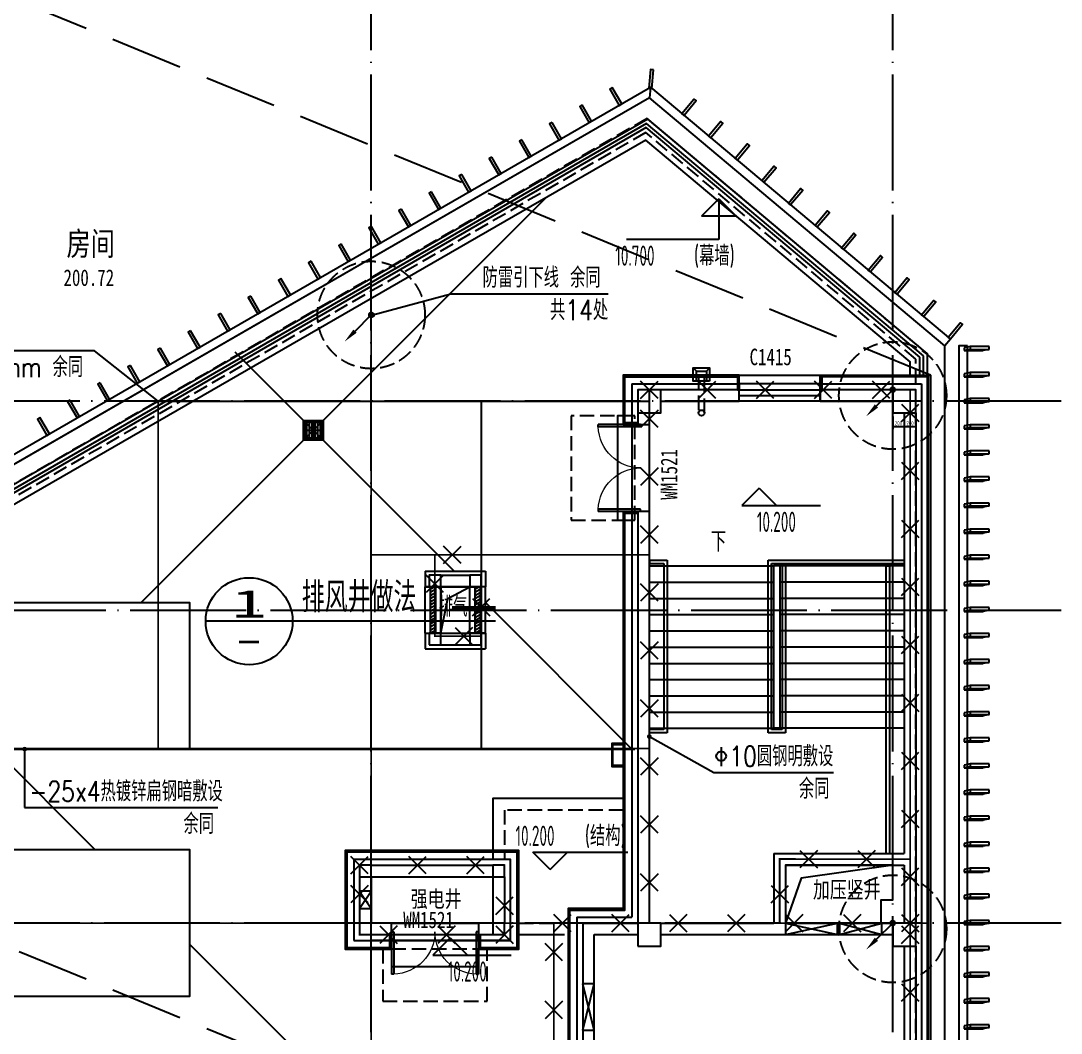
# Model space of a CAD drawing. Extents: x -228436 to 663611, y -207485 to 163917.
# Drawn here: x 505747 to 523704, y 131900 to 149364 of the extents above; entities that cross this region are included whole.
import ezdxf
from ezdxf.enums import TextEntityAlignment as Align

# ---------------------------------------------------------------- set-up
doc = ezdxf.new("R2010")
doc.units = 0
doc.header["$LTSCALE"] = 1000
for name, pattern in [('DASH', [0.35, 0.25, -0.1]), ('X-104 13#平面$0$DASH', [0.35, 0.25, -0.1]), ('X-104 13#平面$0$DOTE', [2.42, 2, -0.2, 0.02, -0.2])]:
    doc.linetypes.add(name, pattern=pattern)
doc.layers.get('0').update_dxf_attribs({"linetype": 'CONTINUOUS'})
doc.layers.get('Defpoints').update_dxf_attribs({"linetype": 'CONTINUOUS'})
for name, color, linetype in [('104 13#平面$0$6007--X-2#3#$0$STAIR', 5, 'CONTINUOUS'), ('13#楼幕墙$0$A-C_玻璃幕墙', 8, 'CONTINUOUS'), ('13#楼幕墙$0$D-铝板', 8, 'CONTINUOUS'), ('LIGHTNING_DIM', 80, 'CONTINUOUS'), ('LWIRE', 80, 'CONTINUOUS'), ('TEL_LEAD', 3, 'CONTINUOUS'), ('WIRE-避雷', 130, 'CONTINUOUS'), ('X-104 13#平面$0$00-基础条件', 4, 'CONTINUOUS'), ('X-104 13#平面$0$01-标注_尺寸', 8, 'CONTINUOUS'), ('X-104 13#平面$0$01-标注_标高', 8, 'CONTINUOUS'), ('X-104 13#平面$0$01-标注_符号', 8, 'CONTINUOUS'), ('X-104 13#平面$0$02-TEXT_房间', 9, 'CONTINUOUS'), ('X-104 13#平面$0$02-TEXT_标注', 8, 'CONTINUOUS'), ('X-104 13#平面$0$02-TEXT_门窗', 8, 'CONTINUOUS'), ('X-104 13#平面$0$A-C_窗', 8, 'CONTINUOUS'), ('X-104 13#平面$0$A-C_门', 8, 'CONTINUOUS'), ('X-104 13#平面$0$A-E_栏杆', 8, 'CONTINUOUS'), ('X-104 13#平面$0$A-E_电梯', 8, 'CONTINUOUS'), ('X-104 13#平面$0$A-O_分水线', 8, 'CONTINUOUS'), ('X-104 13#平面$0$A-O_屋面', 8, 'CONTINUOUS'), ('X-104 13#平面$0$A-SUR_保温', 8, 'CONTINUOUS'), ('X-104 13#平面$0$A-TECH_暖通', 6, 'CONTINUOUS'), ('X-104 13#平面$0$A-TECH_电气', 240, 'CONTINUOUS'), ('X-104 13#平面$0$A-TECH_结构', 8, 'CONTINUOUS'), ('X-104 13#平面$0$A_AXIS-轴线', 8, 'X-104 13#平面$0$DOTE'), ('X-104 13#平面$0$A_STR-砌块墙', 7, 'CONTINUOUS'), ('X-104 13#平面$0$A_STR-砼柱', 7, 'CONTINUOUS'), ('X-104 13#平面$0$DIM_SYMB', 3, 'CONTINUOUS'), ('X-104 13#平面$0$DUCT-加压送风管端线', 2, 'CONTINUOUS'), ('X-104 13#平面$0$EH_石材', 8, 'CONTINUOUS'), ('X-104 13#平面$0$X-104 13#平面$0$A-TECH_结构', 21, 'CONTINUOUS'), ('X-104 13#平面$0$图例', 7, 'CONTINUOUS')]:
    doc.layers.add(name, color=color, linetype=linetype)
doc.layers.add('X-104 13#平面$0$04-不打印_辅助线', color=8, linetype='CONTINUOUS', plot=False)
doc.layers.add('X-104 13#平面$0$04-不打印_面积', color=5, linetype='CONTINUOUS', plot=False)
doc.styles.add('_TEL_DIM', font='ROMANS2', dxfattribs={"width": 0.8, "height": 3.5, "bigfont": 'HZDF2'})
doc.styles.get("Standard").update_dxf_attribs({"font": 'GBENOR', "bigfont": 'GBCBIG'})
doc.styles.add('X-104 13#平面$0$_TCH_DIM', font='ros1.shx', dxfattribs={"width": 0.8, "bigfont": 'jd.shx'})
doc.styles.add('X-104 13#平面$0$_TCH_DIM_T3', font='ros1.shx', dxfattribs={"width": 0.8, "bigfont": 'jd.shx'})
doc.styles.add('X-104 13#平面$0$_TCH_LABEL', font='STXIHEI.TTF', dxfattribs={"width": 0.75})
doc.styles.add('X-104 13#平面$0$_TCH_SPACE', font='STXIHEI.TTF', dxfattribs={"width": 0.75, "height": 5})
doc.styles.add('X-104 13#平面$0$_TCH_WINDOW', font='STXIHEI.TTF', dxfattribs={"width": 0.75, "height": 3.5})
doc.styles.add('X-104 13#平面$0$Standard', font='ros1.shx', dxfattribs={"width": 0.75, "bigfont": 'jd.shx'})
doc.dimstyles.new('X-104 13#平面$0$_TCH_ARCH&&20', dxfattribs={"dimtxt": 70, "dimasz": 20, "dimexe": 50, "dimexo": 60, "dimgap": 20, "dimtad": 1, "dimdec": 0, "dimzin": 0, "dimdsep": 46, "dimtxsty": 'X-104 13#平面$0$_TCH_DIM_T3', "dimblk": 'X-104 13#平面$0$_ArchTick', "dimcen": 0.09, "dimclrt": 7, "dimazin": 2, "dimtfac": 1, "dimtdec": 0, "dimtix": 1, "dimtmove": 2, "dimatfit": 3, "dimfxl": 0, "dimtolj": 1, "dimtzin": 0, "dimarcsym": 0})

# ---------------------------------------------------------------- blocks, each defined once
blk = doc.blocks.new('X-104 13#平面$0$zzzzx')
at = {"layer": 'X-104 13#平面$0$A_AXIS-轴线', "linetype": 'X-104 13#平面$0$DOTE'}
for p, q in [((48500, -7401), (48500, 28620.3)), ((57500, -7401), (57500, 28620.3)), ((60408.4, 18000), (-2925, 18000)), ((60408.4, 9000), (-2925, 9000))]:
    blk.add_line(p, q, dxfattribs=at)
blk = doc.blocks.new('13#楼幕墙$0$llllei')
for p, q in [((325, 50), (0, 50)), ((0, 50), (0, 0)), ((0, 0), (325, 0)), ((325, 0), (325, 50))]:
    blk.add_line(p, q)
for points in [[(0, 50), (-105, 29)], [(-105, 29), (-105, -21)], [(0, 0), (-105, -21)], [(325, 0), (220, -21)], [(-105, -21), (220, -21)]]:
    blk.add_lwpolyline(points)
blk = doc.blocks.new('13#楼幕墙$0$eeeessew')
blk.add_lwpolyline([(50, 0), (0, 0), (0, 325), (50, 325)], close=True)
blk = doc.blocks.new('13#楼幕墙$0$ccdididi')
blk.add_lwpolyline([(50, 325), (0, 325), (0, 0), (50, 0)], close=True)
blk = doc.blocks.new('13#楼幕墙')
at = {"layer": '13#楼幕墙$0$A-C_玻璃幕墙'}
for p, q in [((53305, 148035), (37800, 139100)), ((58400, 143760), (53305, 148035)), ((58400, 123700), (58400, 143760))]:
    blk.add_line(p, q, dxfattribs=at)
at = {"layer": '13#楼幕墙$0$D-铝板'}
for points in [[(37725, 139230), (53321, 148217), (53305, 148035), (37800, 139100)], [(58790, 143760), (58640, 143760), (58640, 123600), (58790, 123450), (58790, 143760)]]:
    blk.add_lwpolyline(points, close=True, dxfattribs=at)
blk.add_lwpolyline([(53321, 148217), (58496, 143875), (58400, 143760), (53305, 148035)], dxfattribs=at)
for name, p, rotation in [('13#楼幕墙$0$ccdididi', (53294, 148200), 354.9766865497638), ('13#楼幕墙$0$ccdididi', (52780, 147905), 29.95337307636523), ('13#楼幕墙$0$eeeessew', (53861, 147764), 320.000000000001), ('13#楼幕墙$0$ccdididi', (52260, 147606), 29.95337307636523), ('13#楼幕墙$0$ccdididi', (51740, 147306), 29.95337307636523), ('13#楼幕墙$0$eeeessew', (54321, 147378), 320.000000000001), ('13#楼幕墙$0$ccdididi', (51220, 147007), 29.95337307636523), ('13#楼幕墙$0$eeeessew', (54781, 146993), 320.000000000001), ('13#楼幕墙$0$ccdididi', (50700, 146707), 29.95337307636523), ('13#楼幕墙$0$ccdididi', (50180, 146407), 29.95337307636523), ('13#楼幕墙$0$eeeessew', (55240, 146607), 320.000000000001), ('13#楼幕墙$0$ccdididi', (49660, 146108), 29.95337307636523), ('13#楼幕墙$0$eeeessew', (55700, 146221), 320.000000000001), ('13#楼幕墙$0$ccdididi', (49141, 145808), 29.95337307636523), ('13#楼幕墙$0$eeeessew', (56160, 145836), 320.000000000001), ('13#楼幕墙$0$ccdididi', (48621, 145509), 29.95337307636523), ('13#楼幕墙$0$eeeessew', (56619, 145450), 320.000000000001), ('13#楼幕墙$0$ccdididi', (48101, 145209), 29.95337307636523), ('13#楼幕墙$0$eeeessew', (57079, 145064), 320.000000000001), ('13#楼幕墙$0$ccdididi', (47581, 144910), 29.95337307636523), ('13#楼幕墙$0$ccdididi', (47061, 144610), 29.95337307636523), ('13#楼幕墙$0$eeeessew', (57538, 144679), 320.000000000001), ('13#楼幕墙$0$ccdididi', (46541, 144310), 29.95337307636523), ('13#楼幕墙$0$eeeessew', (57998, 144293), 320.000000000001), ('13#楼幕墙$0$ccdididi', (46021, 144011), 29.95337307636523), ('13#楼幕墙$0$ccdididi', (45502, 143711), 29.95337307636523), ('13#楼幕墙$0$eeeessew', (58458, 143907), 320.000000000001), ('13#楼幕墙$0$ccdididi', (44982, 143412), 29.95337307636523), ('13#楼幕墙$0$ccdididi', (44462, 143112), 29.95337307636523), ('13#楼幕墙$0$ccdididi', (43942, 142813), 29.95337307636523), ('13#楼幕墙$0$ccdididi', (43422, 142513), 29.95337307636523), ('13#楼幕墙$0$ccdididi', (42902, 142213), 29.95337307636523)]:
    blk.add_blockref(name, p, dxfattribs=dict(at, rotation=rotation))
for p in [(58840, 143696), (58840, 143246), (58840, 142796), (58840, 142346), (58840, 141896), (58840, 141446), (58840, 140996), (58840, 140546), (58840, 140096), (58840, 139646), (58840, 139196), (58840, 138746), (58840, 138296), (58840, 137846), (58840, 137396), (58840, 136946), (58840, 136496), (58840, 136046), (58840, 135596), (58840, 135146), (58840, 134696), (58840, 134246), (58840, 133796), (58840, 133346), (58840, 132896), (58840, 132446), (58840, 131996)]:
    blk.add_blockref('13#楼幕墙$0$llllei', p, dxfattribs=at)
blk = doc.blocks.new('X-104 13#平面$0$ys')
blk.add_line((39870, 7500), (47550, 7500))
for points in [[(39025, 10025), (46006, 17006)], [(44430, 10570), (40654, 14346)], [(47500, 7500), (44970, 10030)], [(38235, 5765), (36500, 7500)], [(46400, -2400), (39870, 4130)]]:
    blk.add_lwpolyline(points)
blk = doc.blocks.new('X-104 13#平面$0$jtkjuyriuy')
h = blk.add_hatch()
h.set_pattern_fill('ANSI31', color=8, scale=30, angle=45)
h.set_pattern_definition([(90, (0, 0), (-47.625, 1e-14), [])])
h.paths.add_polyline_path([(-138, 138), (138, 138), (138, -138), (-138, -138)])
for points in [[(-168, 168), (168, 168), (168, -168), (-168, -168)], [(-138, 138), (138, 138), (138, -138), (-138, -138)]]:
    blk.add_lwpolyline(points, close=True)
at = {"layer": 'X-104 13#平面$0$04-不打印_辅助线'}
for p, q in [((-168, 0), (168, 0)), ((0, 168), (0, -168))]:
    blk.add_line(p, q, dxfattribs=at)
blk = doc.blocks.new('X-104 13#平面$0$A$C6C68079C')
at = {"layer": 'X-104 13#平面$0$图例'}
for p, q in [((91, 87), (145, 141)), ((91, -87), (145, -137))]:
    blk.add_line(p, q, dxfattribs=at)
for points in [[(-80, -137), (-80, 141), (145, 141), (145, -137)], [(-80, -87), (-80, 87), (91, 87), (91, -87)]]:
    blk.add_lwpolyline(points, close=True, dxfattribs=at)
blk = doc.blocks.new('X-104 13#平面$0$A$C45D52E12')
at = {"layer": 'X-104 13#平面$0$X-104 13#平面$0$A-TECH_结构'}
blk.add_lwpolyline([(58300, -18800), (58300, 820), (53473, 4870), (38300, -3873), (38300, -8100), (12610, -8100), (4602, -2800), (-400, -2800), (-400, -20400), (22000, -20400), (22000, -18800)], close=True, dxfattribs=at)
blk = doc.blocks.new('*U99')
blk.add_lwpolyline([(200, 0), (200, 900), (0, 900), (0, 0), (200, 0), (0, 900), (0, 0), (200, 900)])
blk = doc.blocks.new('*U100')
blk.add_lwpolyline([(200, 0), (200, 730), (0, 730), (0, 0), (200, 0), (0, 730), (0, 0), (200, 730)])
blk = doc.blocks.new('*U97')
blk.add_lwpolyline([(200, 0), (200, 800), (0, 800), (0, 0), (200, 0), (0, 800), (0, 0), (200, 800)])
blk = doc.blocks.new('*U110')
blk.add_lwpolyline([(300, 0), (300, 200), (0, 200), (0, 0), (300, 0), (0, 200), (0, 0), (300, 200)])
blk = doc.blocks.new('X-104 13#平面$0$ccc000')
at = {"layer": 'X-104 13#平面$0$A-TECH_电气', "rotation": 270}
blk.add_blockref('*U110', (48500, 134350), dxfattribs=at)
blk = doc.blocks.new('X-104 13#平面$0$$DorLib2D$00000002')
for p, q in [((-0.5, 0), (-0.5, 0.4875)), ((-0.475, 0.4875), (-0.5, 0.4875)), ((-0.475, 0), (-0.475, 0.4875)), ((0.475, 0), (0.475, 0.4875)), ((0.475, 0.4875), (0.5, 0.4875)), ((0.5, 0), (0.5, 0.4875)), ((-0.5, 0), (-0.475, 0)), ((0.5, 0), (0.475, 0))]:
    blk.add_line(p, q)
at = {"lineweight": 13}
for centre, start, end in [((-0.4875, 0), 0, 88.53072), ((0.4875, 0), 91.46928, 180)]:
    blk.add_arc(centre, 0.4875, start, end, dxfattribs=at)
blk = doc.blocks.new('_FZHK')
blk.add_lwpolyline([(-0.5, -0.5), (0.5, -0.5), (0.5, 0.5), (-0.5, 0.5)], close=True)
blk = doc.blocks.new('X-104 13#平面$0$$TCHSYS$WIN2D')
for p, q in [((-0.5, 0.5), (0.5, 0.5)), ((-0.5, 0.5), (-0.5, -0.5)), ((0.5, 0.5), (0.5, -0.5)), ((0.5, 0.167), (-0.5, 0.167)), ((0.5, -0.167), (-0.5, -0.167)), ((-0.5, -0.5), (0.5, -0.5))]:
    blk.add_line(p, q)
blk = doc.blocks.new('X-104 13#平面$0$$WINLIB2D$00000039')
at = {"color": 0}
for points in [[(-0.5, 0.5), (-0.5, -0.5)], [(0.5, 0.5), (-0.5, 0.5)], [(0.5, -0.5), (0.5, 0.5)], [(-0.5, 0.167), (0.5, 0.167)], [(-0.452, -0.167), (-0.5, 0.084)], [(-0.384, -0.167), (-0.448, 0.167)], [(-0.316, -0.167), (-0.38, 0.167)], [(-0.248, -0.167), (-0.312, 0.167)], [(-0.18, -0.167), (-0.244, 0.167)], [(-0.112, -0.167), (-0.176, 0.167)], [(-0.044, -0.167), (-0.108, 0.167)], [(0.024, -0.167), (-0.04, 0.167)], [(0.092, -0.167), (0.028, 0.167)], [(0.16, -0.167), (0.096, 0.167)], [(0.228, -0.167), (0.164, 0.167)], [(0.296, -0.167), (0.232, 0.167)], [(0.364, -0.167), (0.3, 0.167)], [(0.432, -0.167), (0.368, 0.167)], [(0.5, -0.167), (0.436, 0.167)], [(-0.5, -0.167), (0.5, -0.167)], [(0.5, -0.5), (-0.5, -0.5)]]:
    blk.add_lwpolyline(points, dxfattribs=at)
blk = doc.blocks.new('X-104 13#平面$0$_ArchTick')
at = {"color": 0, "linetype": 'ByBlock', "const_width": 0.4}
blk.add_lwpolyline([(-0.5, -0.5), (0.5, 0.5)], dxfattribs=at)
blk = doc.blocks.new('*D742')
at = {"layer": 'Defpoints', "color": 0}
for p in [(57500, 142600), (57700, 142600), (57700, 142367)]:
    blk.add_point(p, dxfattribs=at)
at = {"layer": 'X-104 13#平面$0$01-标注_尺寸', "color": 0, "lineweight": -2}
for p, q in [((57500, 142540), (57500, 142317)), ((57700, 142540), (57700, 142317)), ((57500, 142367), (57700, 142367))]:
    blk.add_line(p, q, dxfattribs=at)
at = {"layer": 'X-104 13#平面$0$01-标注_尺寸', "color": 0, "lineweight": -2, "xscale": 20, "yscale": 20, "zscale": 20, "rotation": 180}
blk.add_blockref('X-104 13#平面$0$_ArchTick', (57500, 142367), dxfattribs=at)
at = {"layer": 'X-104 13#平面$0$01-标注_尺寸', "color": 0, "lineweight": -2, "xscale": 20, "yscale": 20, "zscale": 20}
blk.add_blockref('X-104 13#平面$0$_ArchTick', (57700, 142367), dxfattribs=at)
at = {"layer": 'X-104 13#平面$0$01-标注_尺寸', "color": 7, "insert": (57600, 142422), "char_height": 70, "attachment_point": 5, "style": 'X-104 13#平面$0$_TCH_DIM_T3'}
blk.add_mtext('\\A1;200', dxfattribs=at)
blk = doc.blocks.new('*D743')
at = {"layer": 'Defpoints', "color": 0}
for p in [(57700, 142600), (57900, 142600), (57900, 142367)]:
    blk.add_point(p, dxfattribs=at)
at = {"layer": 'X-104 13#平面$0$01-标注_尺寸', "color": 0, "lineweight": -2}
for p, q in [((57700, 142540), (57700, 142317)), ((57900, 142540), (57900, 142317)), ((57700, 142367), (57900, 142367))]:
    blk.add_line(p, q, dxfattribs=at)
at = {"layer": 'X-104 13#平面$0$01-标注_尺寸', "color": 0, "lineweight": -2, "xscale": 20, "yscale": 20, "zscale": 20, "rotation": 180}
blk.add_blockref('X-104 13#平面$0$_ArchTick', (57700, 142367), dxfattribs=at)
at = {"layer": 'X-104 13#平面$0$01-标注_尺寸', "color": 0, "lineweight": -2, "xscale": 20, "yscale": 20, "zscale": 20}
blk.add_blockref('X-104 13#平面$0$_ArchTick', (57900, 142367), dxfattribs=at)
at = {"layer": 'X-104 13#平面$0$01-标注_尺寸', "color": 7, "insert": (57800, 142422), "char_height": 70, "attachment_point": 5, "style": 'X-104 13#平面$0$_TCH_DIM_T3'}
blk.add_mtext('\\A1;200', dxfattribs=at)
blk = doc.blocks.new('$TelecSys$00000009')
for p, q in [((-0.5, 0.5), (0.5, -0.5)), ((0.5, 0.5), (-0.5, -0.5))]:
    blk.add_line(p, q)
blk = doc.blocks.new('$TelecSys$00000080')
for p, q in [((-0.7, -0.7), (0, 0)), ((0.104, 0.104), (0.104, 0.104)), ((-0.104, -0.104), (-0.104, -0.104))]:
    blk.add_line(p, q)
at = {"const_width": 0.142}
blk.add_lwpolyline([(0.071, 0, 1), (-0.071, 0, 1)], format="xyb", close=True, dxfattribs=at)
blk.add_solid([(-0.63, -0.77), (-0.77, -0.63), (-1.15, -1.15)])
at = {"width": 0.8, "flags": 9}
blk.add_attdef('A', (0, 0), '', height=0.00002, rotation=180, dxfattribs=at)
blk = doc.blocks.new('X-104 13#平面')
at = {"layer": 'X-104 13#平面$0$00-基础条件'}
for points in [[(41200, 139325), (41200, 136800), (45370, 136800), (45370, 139325), (41200, 139325)], [(41200, 135065), (41200, 132540), (45370, 132540), (45370, 135065), (41200, 135065)]]:
    blk.add_lwpolyline(points, dxfattribs=at)
at = {"layer": 'X-104 13#平面$0$01-标注_标高'}
for p, q in [((54498.6, 146292.7), (54198.6, 145992.7)), ((54498.6, 146292.7), (54798.6, 145992.7)), ((54498.6, 146292.7), (54498.6, 145592.7)), ((54798.6, 145992.7), (54198.6, 145992.7)), ((54498.6, 145592.7), (52907.3, 145592.7)), ((55196.3, 141301.4), (54896.3, 141001.4)), ((55196.3, 141301.4), (55496.3, 141001.4)), ((54896.3, 141001.4), (56252.9, 141001.4)), ((51588.3, 134724.9), (51288.3, 135024.9)), ((51288.3, 135024.9), (52927.4, 135024.9)), ((51588.3, 134724.9), (51888.3, 135024.9)), ((49860.6, 133544), (49560.6, 133244)), ((49860.6, 133544), (50160.6, 133244)), ((49560.6, 133244), (50917.2, 133244))]:
    blk.add_line(p, q, dxfattribs=at)
at = {"layer": 'X-104 13#平面$0$01-标注_符号'}
for p, q in [((47142.6, 139007), (45642.6, 139007)), ((48704.6, 139007), (47142.6, 139007)), ((50645.6, 139007), (48704.6, 139007))]:
    blk.add_line(p, q, dxfattribs=at)
at = {"layer": 'X-104 13#平面$0$01-标注_符号', "const_width": 75}
blk.add_lwpolyline([(50645.6, 139232), (49895.6, 139232)], dxfattribs=at)
at = {"layer": 'X-104 13#平面$0$01-标注_符号'}
blk.add_circle((46392.6, 139007), 750, dxfattribs=at)
at = {"layer": 'X-104 13#平面$0$02-TEXT_标注', "linetype": 'X-104 13#平面$0$DASH', "ltscale": 5}
for points in [[(58150, 143250), (34158.2, 153097.4)], [(58150, 126850), (34158.2, 136697.4)]]:
    blk.add_lwpolyline(points, dxfattribs=at)
at = {"layer": 'X-104 13#平面$0$04-不打印_面积', "color": 1}
blk.add_lwpolyline([(48500, 134900), (50900, 134900), (50900, 133500), (48500, 133500)], close=True, dxfattribs=at)
at = {"layer": 'X-104 13#平面$0$A-C_门'}
for p, q in [((53000, 142400), (53000, 140900)), ((48850, 133800), (50350, 133800)), ((48850, 133500), (50350, 133500))]:
    blk.add_line(p, q, dxfattribs=at)
at = {"layer": 'X-104 13#平面$0$A-E_栏杆'}
for p, q in [((53253.8, 147595), (38170, 138886.4)), ((53247.5, 147522.1), (38230, 138851.7)), ((57970, 143559.4), (53247.5, 147522.1)), ((58030, 143587.4), (53253.8, 147595)), ((57970, 143250), (57970, 143559.4)), ((58030, 143250), (58030, 143587.4)), ((57970, 143250), (58030, 143250)), ((53300, 140060), (53610, 140060)), ((53300, 140060), (53300, 140000)), ((53610, 140060), (53610, 137080)), ((55350, 137080), (55350, 140059.8)), ((55350, 140059.8), (57700, 140059.8)), ((57700, 140059.8), (57700, 139999.8)), ((53300, 140000), (53550, 140000)), ((53550, 140000), (53550, 137140)), ((55410, 137140), (55410, 139999.8)), ((55410, 139999.8), (57700, 139999.8)), ((55590, 139960), (55590, 137140)), ((55650, 139960), (55590, 139960)), ((55650, 139960), (55650, 137080)), ((57390, 135000), (57390, 139960)), ((57390, 139960), (57450, 139960)), ((57450, 135000), (57450, 139960)), ((53550, 137140), (53300, 137140)), ((53300, 137080), (53300, 137140)), ((53610, 137080), (53300, 137080)), ((55650, 137080), (55350, 137080)), ((55590, 137140), (55410, 137140)), ((57390, 135000), (57450, 135000))]:
    blk.add_line(p, q, dxfattribs=at)
at = {"layer": 'X-104 13#平面$0$A-E_电梯'}
for p, q in [((53300, 137160), (53300, 139960)), ((53300, 139960), (55450, 139960)), ((55550, 139960), (55450, 139960)), ((55450, 137160), (55450, 139960)), ((55550, 139960), (55550, 137160)), ((57700, 139960), (55550, 139960)), ((57700, 139960), (57700, 137160)), ((53300, 139680), (55450, 139680)), ((57700, 139680), (55550, 139680)), ((53300, 139400), (55450, 139400)), ((57700, 139400), (55550, 139400)), ((53300, 139120), (55450, 139120)), ((57700, 139120), (55550, 139120)), ((53300, 138840), (55450, 138840)), ((57700, 138840), (55550, 138840)), ((53300, 138560), (55450, 138560)), ((57700, 138560), (55550, 138560)), ((53300, 138280), (55450, 138280)), ((57700, 138280), (55550, 138280)), ((53300, 138000), (55450, 138000)), ((57700, 138000), (55550, 138000)), ((53300, 137720), (55450, 137720)), ((57700, 137720), (55550, 137720)), ((53300, 137440), (55450, 137440)), ((57700, 137440), (55550, 137440)), ((53300, 137160), (55450, 137160)), ((55550, 137160), (55450, 137160)), ((57700, 137160), (55550, 137160)), ((48850, 133500), (50350, 133500))]:
    blk.add_line(p, q, dxfattribs=at)
for points in [[(53050, 142550), (52750, 142550), (52750, 140750), (53050, 140750)], [(48850, 133350), (48850, 133050), (50350, 133050), (50350, 133350)]]:
    blk.add_lwpolyline(points, dxfattribs=at)
at = {"layer": 'X-104 13#平面$0$A-O_分水线', "linetype": 'X-104 13#平面$0$DASH'}
blk.add_lwpolyline([(54250, 142600), (54250, 143250), (54150, 143250), (54150, 142600)], dxfattribs=at)
at = {"layer": 'X-104 13#平面$0$A-O_分水线'}
blk.add_circle((54200, 142600), 50, dxfattribs=at)
at = {"layer": 'X-104 13#平面$0$A-O_屋面'}
blk.add_lwpolyline([(58400, 123700), (58400, 143760), (53305, 148035), (37800, 139100), (37800, 135000), (12500, 135000), (4492.6, 140300), (-900, 140300), (-900, 122100), (22100, 122100), (22100, 123700)], close=True, dxfattribs=at)
for points in [[(57800, 143250), (57800, 143480.2), (53240.9, 147305.6), (38400, 138753.3), (38400, 134400), (12319.4, 134400), (4312, 139700), (-300, 139700), (-300, 122700), (21500, 122700), (21500, 124300), (57800, 124300), (57800, 126850)], [(52850, 135950), (50600, 135950), (50600, 134900)], [(51050, 133600), (51835.4, 133600)]]:
    blk.add_lwpolyline(points, dxfattribs=at)
at = {"layer": 'X-104 13#平面$0$A-O_屋面', "linetype": 'X-104 13#平面$0$DASH'}
for points in [[(52850, 135750), (50800, 135750), (50800, 134900)], [(51050, 133800), (51835.4, 133800)]]:
    blk.add_lwpolyline(points, dxfattribs=at)
at = {"layer": 'X-104 13#平面$0$A-SUR_保温'}
for p, q in [((53000, 143100), (54850, 143100)), ((53000, 143100), (53000, 142400)), ((54850, 143100), (54850, 143000)), ((56250, 143100), (56250, 143000)), ((56250, 143100), (58000, 143100)), ((58000, 143100), (58000, 134900)), ((53000, 142400), (53100, 142400)), ((53000, 140900), (53100, 140900)), ((53000, 140900), (53000, 133900)), ((49430, 139870), (50470, 139870)), ((49430, 139870), (49430, 139600)), ((50470, 139870), (50470, 139600)), ((49430, 139600), (49500, 139600)), ((50470, 139600), (50400, 139600)), ((49430, 138800), (49500, 138800)), ((49430, 138800), (49430, 138530)), ((50470, 138800), (50400, 138800)), ((50470, 138800), (50470, 138530)), ((49430, 138530), (50470, 138530)), ((48200, 134900), (48200, 133500)), ((48200, 134900), (50900, 134900)), ((50900, 134900), (50900, 133500)), ((58000, 134900), (58000, 133700)), ((52050.4, 133900), (52050.4, 131200)), ((52050.4, 133900), (53000, 133900)), ((48850, 133500), (48850, 133600)), ((50350, 133500), (50350, 133600)), ((58000, 133700), (58000, 127000)), ((48200, 133500), (48850, 133500)), ((50350, 133500), (50900, 133500))]:
    blk.add_line(p, q, dxfattribs=at)
at = {"layer": 'X-104 13#平面$0$A-SUR_保温', "linetype": 'X-104 13#平面$0$DASH'}
for points in [[(53050, 142550), (51950, 142550), (51950, 140750), (53050, 140750)], [(50500, 133350), (48700, 133350), (48700, 132450), (50500, 132450)]]:
    blk.add_lwpolyline(points, close=True, dxfattribs=at)
at = {"layer": 'X-104 13#平面$0$A-TECH_结构'}
for p, q in [((50200, 139600), (49700, 139600)), ((49700, 139600), (49700, 138800)), ((50200, 138800), (50200, 139600)), ((49700, 138800), (50200, 138800))]:
    blk.add_line(p, q, dxfattribs=at)
at = {"layer": 'X-104 13#平面$0$A-TECH_结构', "linetype": 'X-104 13#平面$0$DASH'}
blk.add_lwpolyline([(58100, 124000), (58100, 143620), (53261.3, 147680.2), (38100, 138926.8), (38100, 134700), (12409.7, 134700), (4402.3, 140000), (-600, 140000), (-600, 122400), (21800, 122400), (21800, 124000)], close=True, dxfattribs=at)
blk.add_lwpolyline([(57900, 143526.7), (53240, 147436.9), (38300, 138811.3), (38300, 134500), (12349.5, 134500), (4342.1, 139800), (-400, 139800), (-400, 122600), (21600, 122600), (21600, 124200), (57900, 124200), (57900, 143526.7)], dxfattribs=at)
at = {"layer": 'X-104 13#平面$0$A_AXIS-轴线', "linetype": 'X-104 13#平面$0$DOTE'}
blk.add_line((39500, 139200), (60408.4, 139200), dxfattribs=at)
at = {"layer": 'X-104 13#平面$0$A_STR-砌块墙'}
for p, q in [((54850, 143000), (53500, 143000)), ((54850, 142800), (54850, 143000)), ((57500, 143000), (56250, 143000)), ((56250, 143000), (56250, 142800)), ((53500, 142800), (54850, 142800)), ((56250, 142800), (57500, 142800)), ((53100, 142600), (53100, 142400)), ((53300, 142400), (53300, 142600)), ((57700, 142600), (57700, 135000)), ((57900, 142600), (57900, 134900)), ((53100, 142400), (53300, 142400)), ((53300, 140900), (53100, 140900)), ((53100, 140900), (53100, 133800)), ((53300, 133800), (53300, 140900)), ((49700, 139800), (50200, 139800)), ((49700, 139600), (50200, 139600)), ((49700, 138800), (50200, 138800)), ((49700, 138600), (50200, 138600)), ((55450, 135000), (55450, 133800)), ((55450, 135000), (57700, 135000)), ((57900, 134900), (57900, 133800)), ((48500, 134800), (50600, 134800)), ((55650, 134800), (55650, 133800)), ((55650, 134800), (57700, 134800)), ((57700, 134800), (57700, 133800)), ((48300, 134600), (48300, 133800)), ((48500, 134600), (48500, 133800)), ((48500, 134600), (50600, 134600)), ((50600, 134600), (50600, 133800)), ((50800, 134600), (50800, 133800)), ((48850, 133800), (48500, 133800)), ((48850, 133600), (48850, 133800)), ((50600, 133800), (50350, 133800)), ((50350, 133800), (50350, 133600)), ((52150.4, 133800), (52150.4, 131200)), ((52150.4, 133800), (53100, 133800)), ((53500, 133800), (55450, 133800)), ((55650, 133800), (57500, 133800)), ((48500, 133600), (48850, 133600)), ((50350, 133600), (50600, 133600)), ((52350.4, 131200), (52350.4, 133600)), ((52350.4, 133600), (53100, 133600)), ((53500, 133600), (55550, 133600)), ((55550, 133600), (57500, 133600)), ((57700, 133400), (57700, 127500)), ((57900, 133400), (57900, 127500))]:
    blk.add_line(p, q, dxfattribs=at)
at = {"layer": 'X-104 13#平面$0$DIM_SYMB'}
blk.add_lwpolyline([(54475, 140100, 0, 0, 0), (54475, 136560, 0, 0, 0), (56525, 136560, 0, 0, 0), (56525, 139520, 80, 0, 0), (56525, 139820, 0, 0, 0)], format="xyseb", dxfattribs=at)
blk.add_lwpolyline([(57500, 134800), (55650, 134799.9), (55650, 133800), (57300, 133800), (57300, 134200), (57500, 134200), (57500, 134800), (55921.5, 134572.7), (55650, 133800)], dxfattribs=at)
at = {"layer": 'X-104 13#平面$0$DUCT-加压送风管端线'}
for p, q in [((49825, 139400), (50200, 139600)), ((49700, 138800), (49825, 139400))]:
    blk.add_line(p, q, dxfattribs=at)
at = {"layer": 'X-104 13#平面$0$EH_石材'}
blk.add_line((54850, 143250), (56250, 143250), dxfattribs=at)
for points in [[(56250, 143000), (56250, 143250), (58150, 143250), (58150, 126850), (51900.4, 126850), (51900.4, 128100), (52150.4, 128100), (52150.4, 128070), (51930.4, 128070), (51930.4, 126880), (58120, 126880), (58120, 143220), (56280, 143220), (56280, 143000), (56250, 143000)], [(50350, 133600), (50350, 133350), (51050, 133350), (51050, 135050), (48050, 135050), (48050, 133350), (48850, 133350), (48850, 133600)], [(50380, 133600), (50380, 133380), (51020, 133380), (51020, 135020), (48080, 135020), (48080, 133380), (48820, 133380), (48820, 133600)]]:
    blk.add_lwpolyline(points, dxfattribs=at)
for points in [[(53100, 142400), (53100, 142430), (52880, 142430), (52880, 143220), (54820, 143220), (54820, 143000), (54850, 143000), (54850, 143250), (52850, 143250), (52850, 142400)], [(52150.4, 131200), (52150.4, 131230), (51930.4, 131230), (51930.4, 134020), (52880, 134020), (52880, 140870), (53100, 140870), (53100, 140900), (52850, 140900), (52850, 134050), (51900.4, 134050), (51900.4, 131200)]]:
    blk.add_lwpolyline(points, close=True, dxfattribs=at)
for name, p in [('X-104 13#平面$0$zzzzx', (0, 124800)), ('X-104 13#平面$0$A$C45D52E12', (-200, 142800)), ('X-104 13#平面$0$ccc000', (-200, 0))]:
    blk.add_blockref(name, p)
at = {"color": 5, "rotation": 89.99999999999999}
blk.add_blockref('X-104 13#平面$0$A$C6C68079C', (54200, 143230), dxfattribs=at)
at = {"layer": 'X-104 13#平面$0$A-C_窗'}
ref = blk.add_blockref('X-104 13#平面$0$$TCHSYS$WIN2D', (55550, 142950), dxfattribs=dict(at, xscale=-1400, yscale=-300, zscale=300))
ref.add_attrib('A', 'C1415', (55030, 143423.2), dxfattribs={"layer": 'X-104 13#平面$0$02-TEXT_门窗', "height": 285.43, "style": 'X-104 13#平面$0$_TCH_WINDOW', "width": 0.75})
at = {"layer": 'X-104 13#平面$0$A-C_窗', "yscale": 270, "zscale": 270, "rotation": 270}
for p, xscale in [((49565, 139200), 799.9999999996799), ((50335, 139200), 800.000000004773)]:
    blk.add_blockref('X-104 13#平面$0$$WINLIB2D$00000039', p, dxfattribs=dict(at, xscale=xscale))
at = {"layer": 'X-104 13#平面$0$A-C_门'}
ref = blk.add_blockref('X-104 13#平面$0$$DorLib2D$00000002', (53150, 141650), dxfattribs=dict(at, xscale=1500, yscale=-1500, zscale=300, rotation=270))
ref.add_attrib('A', 'WM1521', (53782.1, 141102.6), dxfattribs={"layer": 'X-104 13#平面$0$02-TEXT_门窗', "height": 285.43, "rotation": 90, "style": 'X-104 13#平面$0$_TCH_WINDOW', "width": 0.75})
ref = blk.add_blockref('X-104 13#平面$0$$DorLib2D$00000002', (49600, 133650), dxfattribs=dict(at, xscale=1500, yscale=-1500, zscale=300))
ref.add_attrib('A', 'WM1521', (49052.6, 133713.3), dxfattribs={"layer": 'X-104 13#平面$0$02-TEXT_门窗', "height": 285.43, "style": 'X-104 13#平面$0$_TCH_WINDOW', "width": 0.75})
at = {"layer": 'X-104 13#平面$0$A-O_分水线'}
for name, p in [('X-104 13#平面$0$ys', (5500, 129300)), ('X-104 13#平面$0$jtkjuyriuy', (47500, 142300))]:
    blk.add_blockref(name, p, dxfattribs=at)
at = {"layer": 'X-104 13#平面$0$A-TECH_暖通', "rotation": 270}
for name, p in [('*U99', (55650, 133800)), ('*U100', (56585, 133800))]:
    blk.add_blockref(name, p, dxfattribs=at)
at = {"layer": 'X-104 13#平面$0$A-TECH_暖通'}
blk.add_blockref('*U97', (52150.4, 131950), dxfattribs=at)
at = {"layer": 'X-104 13#平面$0$A-TECH_结构'}
blk.add_blockref('13#楼幕墙', (0, 0), dxfattribs=at)
at = {"layer": 'X-104 13#平面$0$A_STR-砼柱'}
for p, xscale, yscale, zscale in [((53300, 142800), 400, 400, 400), ((57700, 142800), 400, 400, 400), ((49600, 139700, 3000), 200, 200, 200), ((50300, 139700), 200, 200, 200), ((49600, 138700, 3000), 200, 200, 200), ((50300, 138700), 200, 200, 200), ((48400, 134700), 200, 200, 200), ((50700, 134700), 200, 200, 200), ((48400, 133700), 200, 200, 200), ((50700, 133700), 200, 200, 200), ((53300, 133600), 400, 400, 400), ((57700, 133600), 400, 400, 400)]:
    blk.add_blockref('_FZHK', p, dxfattribs=dict(at, xscale=xscale, yscale=yscale, zscale=zscale))
at = {"layer": 'X-104 13#平面$0$01-标注_标高', "color": 7, "style": 'X-104 13#平面$0$_TCH_DIM'}
for s, height, width, p in [('10.700', 350, 0.64, (52712.7, 145137.7)), ('(幕墙)', 347.29, 0.8, (54069.4, 145137.7)), ('10.200', 350, 0.64, (55156.2, 140546.4)), ('10.200', 350, 0.64, (50990.3, 135129.9)), ('(结构)', 347.29, 0.8, (52187, 135129.9)), ('10.200', 350, 0.64, (49820.5, 132789))]:
    blk.add_text(s, height=height, dxfattribs=dict(at, width=width)).set_placement(p)
at = {"layer": 'X-104 13#平面$0$01-标注_符号', "color": 7, "style": 'X-104 13#平面$0$_TCH_DIM', "width": 0.8}
blk.add_text('排风井做法', height=520.93, dxfattribs=at).set_placement((47300.1, 139160.5))
at = {"layer": 'X-104 13#平面$0$01-标注_符号', "color": 7, "style": 'X-104 13#平面$0$_TCH_LABEL'}
for s, width, p, p2 in [('1', 2.247292, (46090.7, 139067.4), (46694.4, 139067.4)), ('-', 3.75, (46090.7, 138463.7), (46694.4, 138463.7))]:
    blk.add_text(s, height=483, dxfattribs=dict(at, width=width)).set_placement(p, p2, align=Align.FIT)
at = {"layer": 'X-104 13#平面$0$02-TEXT_房间', "style": 'X-104 13#平面$0$_TCH_SPACE', "width": 0.75}
for s, height, p in [('房间', 407.75, (43241.3, 145315.8)), ('200.72', 285.43, (43189.2, 144790.8)), ('加压竖井', 285.43, (56124.1, 134233.6)), ('强电井', 285.43, (49182.5, 134074.7))]:
    blk.add_text(s, height=height, dxfattribs=at).set_placement(p)
at = {"layer": 'X-104 13#平面$0$02-TEXT_标注', "style": 'X-104 13#平面$0$Standard', "width": 0.75}
blk.add_text('排气', height=347.29, dxfattribs=at).set_placement((49666.1, 139083.5))
at = {"layer": 'X-104 13#平面$0$DIM_SYMB', "color": 7, "style": 'X-104 13#平面$0$_TCH_DIM', "width": 0.8}
blk.add_text('下', height=347.3, dxfattribs=at).set_placement((54363.2, 140205))
at = {"layer": 'X-104 13#平面$0$01-标注_尺寸'}
for p1, p2, picture, middle in [((57500, 142600), (57700, 142600), '*D742', (57600, 142422.2)), ((57700, 142600), (57900, 142600), '*D743', (57800, 142422.2))]:
    dim = blk.add_aligned_dim(p1=p1, p2=p2, distance=-232.8, text='200', dimstyle='X-104 13#平面$0$_TCH_ARCH&&20', dxfattribs=at)
    dim.commit()
    dim.dimension.update_dxf_attribs({"geometry": picture, "text_midpoint": middle})
blk = doc.blocks.new('104 13#平面')
at = {"layer": '104 13#平面$0$6007--X-2#3#$0$STAIR'}
blk.add_lwpolyline([(52850, 136900), (52650, 136900), (52650, 136500), (52850, 136500), (52850, 136520), (52670, 136520), (52670, 136880), (52850, 136880)], close=True, dxfattribs=at)
blk.add_blockref('X-104 13#平面', (0, 0))

msp = doc.modelspace()

# ---------------------------------------------------------------- linework, layer by layer
at = {"layer": 'LIGHTNING_DIM', "color": 80}
for p, q in [((507021.6, 143672.6), (502604.4, 143672.6)), ((508116.7, 142800), (507021.6, 143672.6))]:
    msp.add_line(p, q, dxfattribs=at)
at = {"layer": 'LIGHTNING_DIM'}
for p, q in [((516595.2, 137017), (517710.2, 136398.8)), ((505813.6, 136800), (505813.6, 135793.4)), ((517710.2, 136398.8), (519772.8, 136398.8)), ((505813.6, 135793.4), (509150.6, 135793.4))]:
    msp.add_line(p, q, dxfattribs=at)
at = {"layer": 'LIGHTNING_DIM', "color": 7}
msp.add_line((517835.2, 136836.3), (517835.2, 136503.8), dxfattribs=at)
at = {"layer": 'LIGHTNING_DIM', "const_width": 40}
for points in [[(516577.7, 137026.7, 1), (516612.7, 137007.3, 1)], [(505813.6, 136820, 1), (505813.6, 136780, 1)]]:
    msp.add_lwpolyline(points, format="xyb", close=True, dxfattribs=at)
at = {"layer": 'LIGHTNING_DIM', "color": 7}
msp.add_circle((517835.2, 136678.8), 84, dxfattribs=at)
at = {"layer": 'LWIRE', "color": 80, "linetype": 'DASH'}
for centre in [(511795.2, 144289.9), (520795.2, 142900), (520795.2, 133700)]:
    msp.add_circle(centre, 926.9, dxfattribs=at)
at = {"layer": 'TEL_LEAD'}
for p, q in [((511823.7, 144289.9), (513170.5, 144655.8)), ((513170.5, 144655.8), (515883.4, 144655.8))]:
    msp.add_line(p, q, dxfattribs=at)
at = {"layer": 'TEL_LEAD', "const_width": 40}
msp.add_lwpolyline([(511804.4, 144284.7, 1), (511843, 144295.2, 1)], format="xyb", close=True, dxfattribs=at)
at = {"layer": 'WIRE-避雷', "color": 130, "linetype": 'DASH', "const_width": 30}
msp.add_lwpolyline([(462695.2, 122400), (485095.2, 122400), (485095.2, 124000), (521395.2, 124000), (521395.2, 143620.1), (516568.1, 147670.3), (501395.2, 138926.6), (501395.2, 134700), (475704.9, 134700), (467697.5, 140000), (462695.2, 140000), (462695.2, 122400)], dxfattribs=at)
at = {"layer": 'WIRE-避雷', "color": 130, "const_width": 30}
for points in [[(511795.2, 134800), (511795.2, 144919.8)], [(516595.2, 143000), (516595.2, 133800), (514945.2, 133800), (514945.2, 127100), (521095.2, 127100), (521095.2, 143000), (516595.2, 143000)], [(508116.7, 142800), (516595.2, 142800)], [(508116.7, 142800), (508116.7, 136810)], [(513695.2, 142800), (513695.2, 136800)], [(511795.2, 140150), (516595.2, 140150)], [(512895.2, 140150), (512895.2, 138750), (513695.2, 138750), (513695.2, 140150), (512895.2, 140150)], [(516595.2, 136810), (501395.2, 136810)], [(518845.2, 133800), (518845.2, 134904.9), (521095.2, 134900)], [(511595.2, 134800), (511595.2, 133600), (514095.2, 133600), (514095.2, 134800), (511595.2, 134800)], [(462695.2, 133800), (511595.2, 133800)], [(514945.2, 133800), (514095.2, 133800)], [(516595.2, 133800), (521095.2, 133800)], [(521095.2, 133800), (521395.2, 133800)], [(511795.2, 124000), (511795.2, 133600)]]:
    msp.add_lwpolyline(points, dxfattribs=at)

# ---------------------------------------------------------------- block references
msp.add_blockref('104 13#平面', (463295.2, 0))
at = {"layer": 'LWIRE', "color": 80}
for name, p, xscale, yscale, zscale in [('$TelecSys$00000080', (511795.2, 144289.9), 400, 400, 400), ('$TelecSys$00000080', (520795.2, 143000), 400, 400, 400), ('$TelecSys$00000009', (513395.2, 138750), 300, 300, 300), ('$TelecSys$00000080', (520795.2, 133800), 400, 400, 400), ('$TelecSys$00000009', (512095.2, 133600), 300, 300, 300), ('$TelecSys$00000009', (513095.2, 133600), 300, 300, 300), ('$TelecSys$00000009', (514095.2, 133600), 300, 300, 300)]:
    msp.add_blockref(name, p, dxfattribs=dict(at, xscale=xscale, yscale=yscale, zscale=zscale))
at = {"layer": 'LWIRE', "color": 80, "xscale": 300, "yscale": 300, "zscale": 300}
for p, rotation in [((516595.2, 143000), 180), ((517595.2, 143000), 180), ((518595.2, 143000), 180), ((519595.2, 143000), 180), ((520595.2, 143000), 180), ((516595.2, 142500), 270), ((521095.2, 142600), 90), ((521095.2, 141600), 90), ((516595.2, 141500), 270), ((516595.2, 140500), 270), ((521095.2, 140600), 90), ((513195.2, 140150), 180), ((512895.2, 139650), 270), ((521095.2, 139600), 90), ((516595.2, 139500), 270), ((513695.2, 139250), 90), ((516595.2, 138500), 270), ((521095.2, 138600), 90), ((521095.2, 137600), 90), ((516595.2, 137500), 270), ((516595.2, 136500), 270), ((521095.2, 136600), 90), ((516595.2, 135500), 270), ((521095.2, 135600), 90), ((519345.2, 134903.8), 359.8762050322127), ((520345.2, 134901.6), 359.8762050322127), ((511595.2, 134800), 180), ((512595.2, 134800), 180), ((513595.2, 134800), 180), ((521095.2, 134600), 90), ((516595.2, 134500), 270), ((511595.2, 134300), 270), ((518845.2, 134300), 90), ((514095.2, 134100), 90), ((515095.2, 133800), 180), ((516095.2, 133800), 180), ((517095.2, 133800), 1.11168442514897e-12), ((518095.2, 133800), 1.11168442514897e-12), ((519095.2, 133800), 1.11168442514897e-12), ((520095.2, 133800), 1.11168442514897e-12), ((521095.2, 133800), 1.11168442514897e-12), ((521095.2, 133600), 90), ((514945.2, 133300), 270), ((521095.2, 132600), 90), ((514945.2, 132300), 270)]:
    msp.add_blockref('$TelecSys$00000009', p, dxfattribs=dict(at, rotation=rotation))

# ---------------------------------------------------------------- texts
at = {"layer": 'LIGHTNING_DIM', "color": 7, "style": '_TEL_DIM', "width": 0.8}
for s, height, p in [('铝板厚度不小于0.65mm 余同', 347.244, (502709.4, 143217.6)), ('10圆钢明敷设', 347.24, (517975.2, 136503.8)), ('余同', 347.24, (519176.2, 135943.8)), ('-25x4热镀锌扁钢暗敷设', 347.244, (505897, 135898.4)), ('余同', 347.24, (508554, 135338.4))]:
    msp.add_text(s, height=height, dxfattribs=at).set_placement(p)
at = {"layer": 'TEL_LEAD', "color": 7, "style": '_TEL_DIM', "width": 0.8}
for s, p in [('防雷引下线 余同', (513716.5, 144760.8)), ('共14处', (514881.6, 144200.8))]:
    msp.add_text(s, height=347.24, dxfattribs=at).set_placement(p)

doc.saveas('drawing.dxf')
